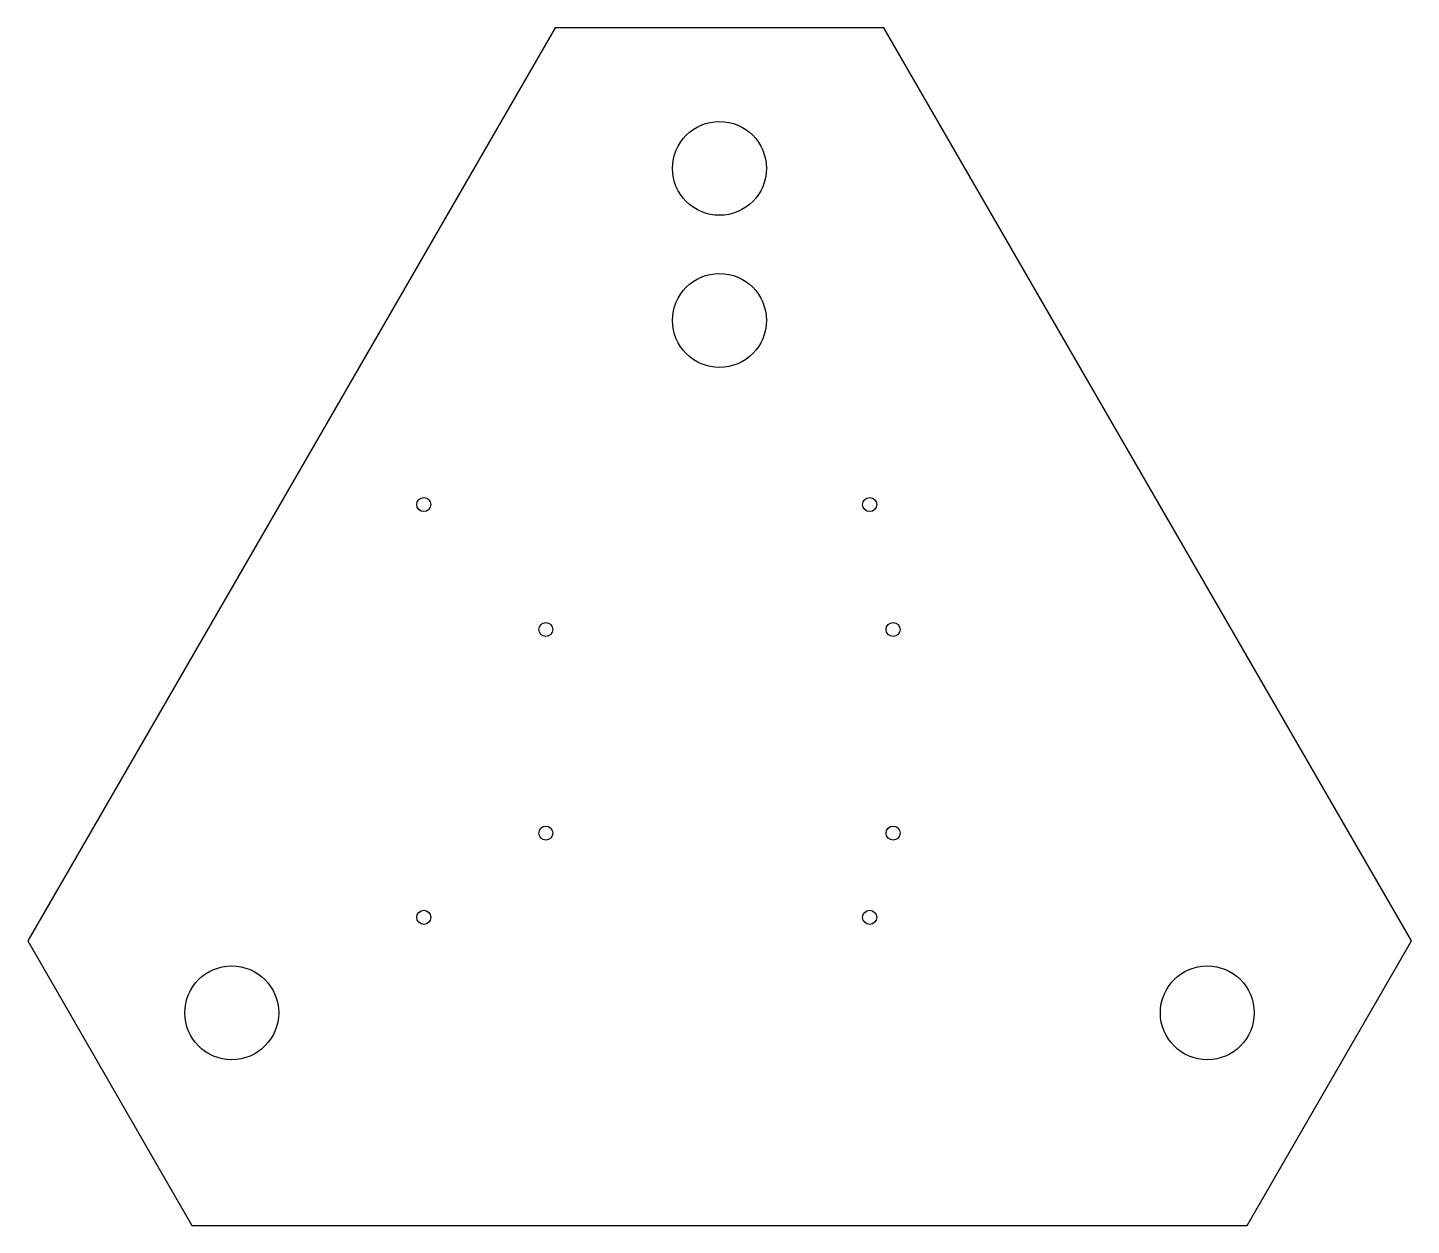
# Model space of a CAD drawing. Header units: millimetres. Extents: x -147 to 148, y -128 to 127.
import ezdxf

# ---------------------------------------------------------------- set-up
doc = ezdxf.new("R2010")
doc.units = ezdxf.units.MM

msp = doc.modelspace()

# ---------------------------------------------------------------- linework, layer by layer
at = {"color": 7, "linetype": 'Continuous', "lineweight": 25}
for p, q in [((-34.28, 127.41), (-146.68, -67.27)), ((35.72, 127.41), (-34.28, 127.41)), ((148.13, -67.27), (35.72, 127.41)), ((-146.68, -67.27), (-111.68, -127.9)), ((113.13, -127.9), (148.13, -67.27)), ((-111.68, -127.9), (113.13, -127.9))]:
    msp.add_line(p, q, dxfattribs=at)
for centre, radius in [((0.72, 97.41), 10), ((0.72, 65), 10), ((-62.28, 25.76), 1.5), ((32.72, 25.76), 1.5), ((-36.28, -0.88), 1.5), ((37.72, -0.88), 1.5), ((-36.28, -44.29), 1.5), ((37.72, -44.29), 1.5), ((-62.28, -62.24), 1.5), ((32.72, -62.24), 1.5), ((-103.2, -82.59), 10), ((104.65, -82.59), 10)]:
    msp.add_circle(centre, radius, dxfattribs=at)

doc.saveas('drawing.dxf')
